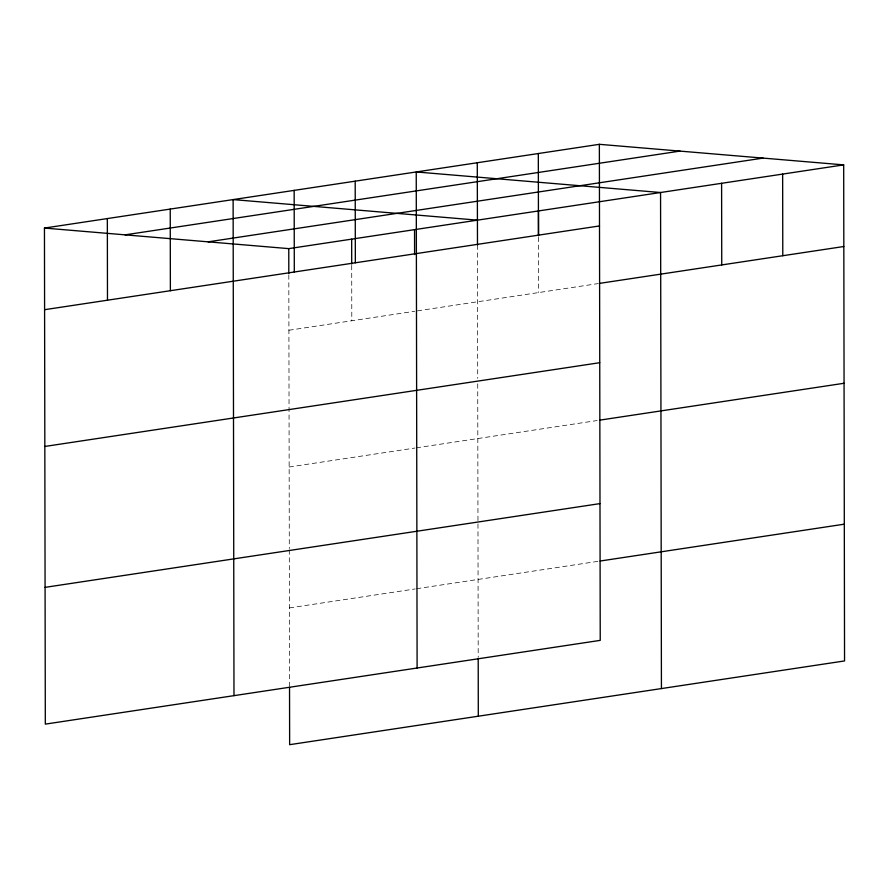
<?xml version="1.0" encoding="UTF-8"?>
<svg xmlns="http://www.w3.org/2000/svg" width="889" height="889" viewBox="0 0 889 889"><rect width="100%" height="100%" fill="white"/><g stroke="black" fill="none" stroke-linecap="round" stroke-linejoin="round"><path stroke-width="0.67" stroke-dasharray="4.45 3.33" d="M288.914 330.252L414.696 311.272M417.43 310.861L598.308 283.558M289.147 467.014L414.93 448.034M416.296 447.834L597.186 420.53M289.403 607.92L415.174 588.94M416.541 588.729L598.797 561.226M538.523 237.23L538.623 292.57M477.482 245.053L477.715 378.37M477.726 383.837L478.204 657.404M351.711 265.422L351.8 320.762M288.814 274.912L289.292 548.524M289.292 549.902L289.536 685.875"/><path stroke-width="1.33" d="M599.364 144.318L600.231 640.369L45.317 724.124L44.45 228.062L599.364 144.318L843.683 164.876L844.55 660.938L289.636 744.682L289.536 687.241M125.071 234.852L679.985 151.097M208.148 241.841L763.062 158.098M44.45 228.062L288.769 248.631L843.683 164.876M44.594 309.694L599.508 225.939M599.664 283.358L843.828 246.509M44.828 446.456L599.742 362.701M599.908 420.119L844.061 383.27M45.072 587.362L599.986 503.607M600.153 561.026L844.317 524.177M477.437 220.15L233.118 199.592L233.985 695.643M782.642 174.088L782.787 255.721M721.601 183.301L721.746 264.933M661.427 688.575L660.56 192.513L416.241 171.955L417.108 668.006M538.478 210.937L538.523 235.841M538.323 153.53L538.467 235.152M477.282 162.743L477.482 245.053M478.204 658.771L478.304 716.212M414.552 229.651L414.596 254.554M355.2 181.167L355.344 262.788M351.666 239.141L351.7 264.044M294.159 190.379L294.303 272.001M288.769 248.631L288.814 273.534M170.232 209.082L170.377 290.714M107.336 218.572L107.48 300.204"/></g></svg>
